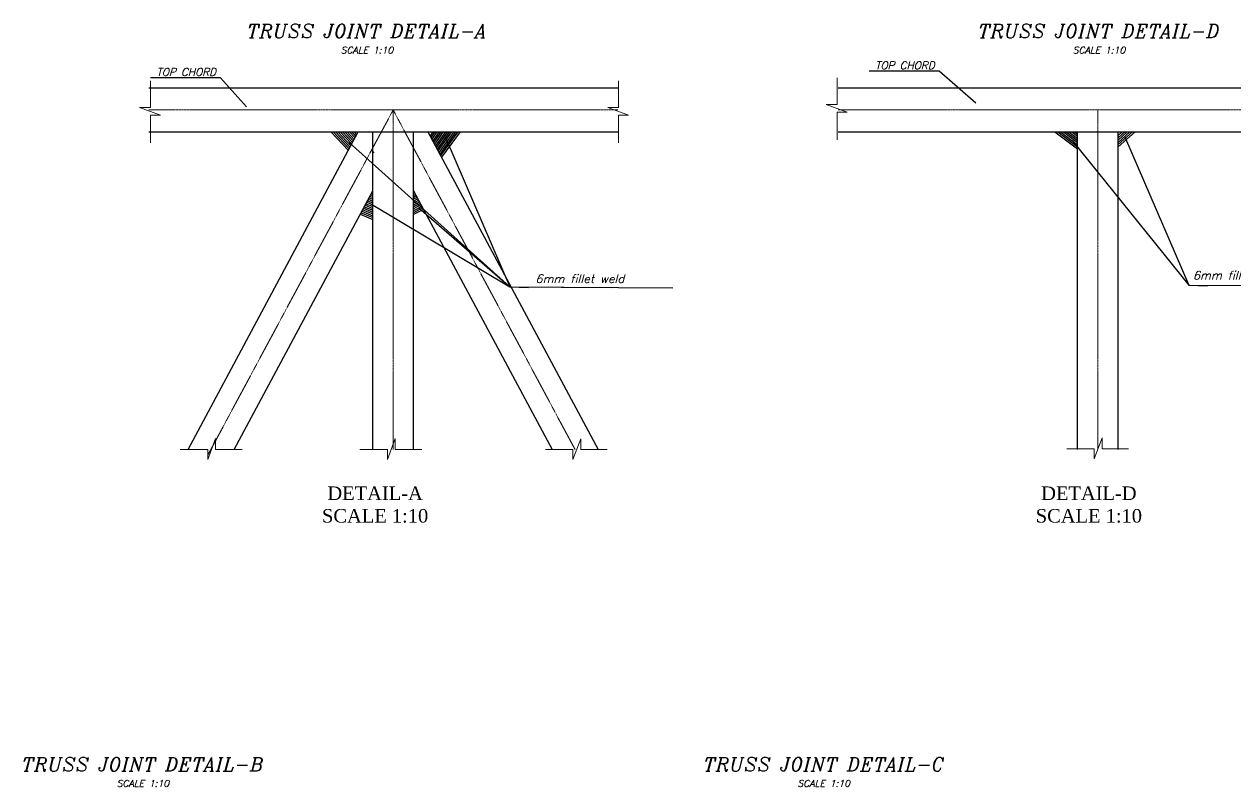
# Model space of a CAD drawing. Extents: x 60675 to 406257, y -6788 to 756297.
# Drawn here: x 388697 to 392270, y 739004 to 741257 of the extents above; entities that cross this region are included whole.
import ezdxf

# ---------------------------------------------------------------- set-up
doc = ezdxf.new("R2010")
doc.units = 0
doc.linetypes.add('CENTER2', pattern=[1.125, 0.75, -0.125, 0.125, -0.125])
doc.linetypes.add('CENTERX2', pattern=[101.6, 63.5, -12.7, 12.7, -12.7])
doc.layers.get('0').update_dxf_attribs({"linetype": 'CONTINUOUS'})
for name, color, linetype, lineweight in [('Axis', 144, 'CENTERX2', 9), ('DIM', 247, 'CONTINUOUS', 20), ('TEXT', 7, 'CONTINUOUS', 25)]:
    doc.layers.add(name, color=color, linetype=linetype, lineweight=lineweight)
doc.layers.add('TRUSS-LAYOUT', color=30, linetype='CONTINUOUS')
doc.styles.add('BOLDTEXT4', font='italic.shx')
doc.styles.add('DIM50', font='romans.shx')
doc.styles.add('TEXT50-2.25', font='romans.shx')
doc.dimstyles.new('DIM 1-5A', dxfattribs={"dimtxt": 11.25, "dimasz": 10, "dimexe": 7.5, "dimexo": 7.5, "dimgap": 2.5, "dimtad": 1, "dimdec": 0, "dimzin": 0, "dimdsep": 46, "dimtxsty": 'DIM50', "dimblk": 'OBLIQUE', "dimcen": 2.5, "dimdle": 7.5, "dimclrd": 9, "dimclre": 9, "dimclrt": 3, "dimazin": 0, "dimtfac": 1, "dimtdec": 0, "dimtix": 1, "dimtofl": 0, "dimtmove": 0, "dimatfit": 3, "dimfxl": 1, "dimtolj": 1, "dimtzin": 0, "dimarcsym": 0})
doc.dimstyles.new('DIM-5', dxfattribs={"dimtxt": 200, "dimasz": 10, "dimexe": 7.5, "dimexo": 7.5, "dimgap": 3, "dimtad": 1, "dimdec": 0, "dimzin": 0, "dimdsep": 46, "dimtxsty": 'TEXT50-2.25', "dimblk1": 'OBLIQUE', "dimblk2": 'OBLIQUE', "dimsah": 1, "dimcen": 2.5, "dimdle": 7.5, "dimclrd": 9, "dimclre": 9, "dimclrt": 3, "dimadec": 0, "dimazin": 0, "dimtfac": 1, "dimtdec": 0, "dimtix": 1, "dimtmove": 0, "dimatfit": 0, "dimfxl": 1, "dimtolj": 1, "dimtzin": 0, "dimlwe": -1, "dimarcsym": 0})

# ---------------------------------------------------------------- blocks, each defined once
blk = doc.blocks.new('_Oblique')
at = {"color": 0, "linetype": 'ByBlock', "lineweight": -2}
blk.add_line((-0.5, -0.5), (0.5, 0.5), dxfattribs=at)

msp = doc.modelspace()

# ---------------------------------------------------------------- linework, layer by layer
at = {"color": 252}
for p, q in [((389581.81794, 741003.88456), (389582.16601, 741003.51729)), ((389602.43511, 740938.51729), (389654.31887, 740883.77085)), ((389609.32378, 740938.51729), (389656.80729, 740888.41389)), ((389616.21246, 740938.51729), (389659.29571, 740893.05693)), ((389623.10114, 740938.51729), (389661.78413, 740897.69997)), ((389629.98981, 740938.51729), (389664.27255, 740902.34301)), ((389636.87849, 740938.51729), (389666.76097, 740906.98605)), ((389643.76717, 740938.51729), (389669.24939, 740911.62909)), ((389650.65584, 740938.51729), (389671.73781, 740916.27213)), ((389657.54452, 740938.51729), (389674.22623, 740920.91517)), ((389664.43319, 740938.51729), (389676.71465, 740925.55821)), ((389671.32187, 740938.51729), (389679.20307, 740930.20125)), ((389903.69076, 740938.51729), (389895.49188, 740927.25635)), ((389909.87562, 740938.51729), (389898.1136, 740922.36247)), ((389916.06049, 740938.51729), (389900.73533, 740917.46859)), ((389922.24535, 740938.51729), (389903.35705, 740912.57471)), ((389928.43022, 740938.51729), (389905.97877, 740907.68083)), ((389934.61508, 740938.51729), (389908.60049, 740902.78695)), ((389940.79995, 740938.51729), (389911.22221, 740897.89307)), ((389946.98481, 740938.51729), (389913.84394, 740892.99919)), ((389953.16968, 740938.51729), (389916.46566, 740888.10531)), ((389959.35454, 740938.51729), (389919.08738, 740883.21142)), ((389965.53941, 740938.51729), (389921.7091, 740878.31754)), ((389971.72427, 740938.51729), (389924.33083, 740873.42366)), ((389977.90914, 740938.51729), (389926.95255, 740868.52978)), ((389984.09401, 740938.51729), (389929.57427, 740863.6359)), ((391741.52726, 740938.51729), (391807.95169, 740888.2963)), ((391749.81789, 740938.51729), (391807.95169, 740894.56453)), ((391758.10853, 740938.51729), (391807.95169, 740900.83277)), ((391766.39916, 740938.51729), (391807.95169, 740907.101)), ((391774.68979, 740938.51729), (391807.95169, 740913.36923)), ((391782.98042, 740938.51729), (391807.95169, 740919.63746)), ((391791.27106, 740938.51729), (391807.95169, 740925.9057)), ((391799.56169, 740938.51729), (391807.95169, 740932.17393)), ((391978.26305, 740938.51729), (391927.95169, 740894.58896)), ((391970.66087, 740938.51729), (391927.95169, 740901.22665)), ((391963.05869, 740938.51729), (391927.95169, 740907.86434)), ((391955.45651, 740938.51729), (391927.95169, 740914.50202)), ((391947.85433, 740938.51729), (391927.95169, 740921.13971)), ((391940.25215, 740938.51729), (391927.95169, 740927.77739)), ((389722.68641, 740884.31871), (389729.78095, 740876.83274)), ((389703.78798, 740722.04063), (389726.57047, 740712.64899)), ((389706.16197, 740726.47017), (389726.57047, 740718.05717)), ((389708.53597, 740730.89971), (389726.57047, 740723.46534)), ((389710.90997, 740735.32925), (389726.57047, 740728.87351)), ((389713.28396, 740739.75879), (389726.57047, 740734.28169)), ((389715.65796, 740744.18833), (389726.57047, 740739.68986)), ((389718.03195, 740748.61787), (389726.57047, 740745.09804)), ((389720.40595, 740753.04741), (389726.57047, 740750.50621)), ((389852.2079, 740753.93504), (389846.57047, 740750.94699)), ((389854.56903, 740749.5276), (389846.57047, 740745.28806)), ((389856.93016, 740745.12015), (389846.57047, 740739.62913)), ((389856.93016, 740745.12015), (389846.57047, 740739.62913)), ((389859.29129, 740740.71271), (389846.57047, 740733.9702)), ((389861.65242, 740736.30527), (389846.57047, 740728.31127)), ((389864.01355, 740731.89782), (389846.57047, 740722.65233)), ((389866.37468, 740727.49038), (389846.57047, 740716.9934)), ((389868.73581, 740723.08294), (389846.57047, 740711.33447)), ((389871.09694, 740718.6755), (389846.57047, 740705.67554)), ((389689.544, 740695.46338), (389726.57047, 740680.19995)), ((389691.91799, 740699.89292), (389726.57047, 740685.60812)), ((389694.29199, 740704.32246), (389726.57047, 740691.0163)), ((389696.66599, 740708.75201), (389726.57047, 740696.42447)), ((389699.03998, 740713.18155), (389726.57047, 740701.83264)), ((389701.41398, 740717.61109), (389726.57047, 740707.24082)), ((389873.45807, 740714.26805), (389846.57047, 740700.01661)), ((389875.8192, 740709.86061), (389846.57047, 740694.35768))]:
    msp.add_line(p, q, dxfattribs=at)
at = {"layer": 'Axis', "linetype": 'CENTER2'}
for p, q in [((389064.37359, 741003.51729), (390450.29007, 741003.51729)), ((389239.0939, 739983.65351), (389786.57047, 741003.51729)), ((389786.57047, 741003.51729), (390323.92599, 740000.45364)), ((389786.57047, 740000.45364), (389786.57047, 741003.51729)), ((391100.96561, 741003.51729), (392615.57389, 741003.51729)), ((391867.95169, 740000.45364), (391867.95169, 741003.51729)), ((389752.52942, 740940.00153), (389753.32455, 740938.51729)), ((389819.80787, 740938.51729), (389820.60005, 740939.99539)), ((389786.55901, 740876.47963), (389786.57047, 740876.50101)), ((389786.55901, 740876.47963), (389786.57047, 740876.45825))]:
    msp.add_line(p, q, dxfattribs=at)
at = {"layer": 'DIM', "color": 7}
for points in [[(389069.75599, 741089.81056), (389069.75599, 741011.22735), (389037.51391, 741011.22735), (389099.08354, 740988.39895), (389069.75599, 740988.39895), (389069.75599, 740906.84986)], [(390452.5855, 741089.81056), (390452.5855, 741011.22735), (390420.34343, 741011.22735), (390481.91305, 740988.39895), (390452.5855, 740988.39895), (390452.5855, 740906.84986)], [(391098.11338, 741098.73204), (391098.11338, 741020.14883), (391065.8713, 741020.14883), (391127.44093, 740997.32042), (391098.11338, 740997.32042), (391098.11338, 740915.77133)], [(389340.50552, 740000.63748), (389261.92231, 740000.63748), (389261.92231, 740032.87956), (389239.0939, 739971.30993), (389239.0939, 740000.63748), (389157.54481, 740000.63748)], [(389871.34621, 740000.63748), (389792.763, 740000.63748), (389792.763, 740032.87956), (389769.93459, 739971.30993), (389769.93459, 740000.63748), (389688.38551, 740000.63748)], [(390419.30305, 740000.00145), (390340.71984, 740000.00145), (390340.71984, 740032.24353), (390317.89143, 739970.6739), (390317.89143, 740000.00145), (390236.34235, 740000.00145)], [(391959.31942, 740002.2486), (391880.73621, 740002.2486), (391880.73621, 740034.49068), (391857.90781, 739972.92105), (391857.90781, 740002.2486), (391776.35872, 740002.2486)]]:
    msp.add_lwpolyline(points, dxfattribs=at)
at = {"layer": 'TRUSS-LAYOUT'}
for p, q in [((389064.37359, 741068.51729), (390450.29007, 741068.51729)), ((391100.96561, 741068.51729), (392615.57389, 741068.51729)), ((389064.37359, 740938.51729), (390450.29007, 740938.51729)), ((389180.90816, 740000.45364), (389683.66003, 740938.51729)), ((389726.57047, 740000.45364), (389726.57047, 740938.51729)), ((389846.57047, 740000.45364), (389846.57047, 740938.51729)), ((389889.45924, 740938.51729), (390391.99334, 740000.45364)), ((391100.96561, 740938.51729), (392615.57389, 740938.51729)), ((391807.95169, 740000.45364), (391807.95169, 740938.51729)), ((391927.95169, 740000.45364), (391927.95169, 740938.51729)), ((389317.05601, 740000.45364), (389726.57047, 740764.54952)), ((389846.57047, 740764.45825), (390255.85865, 740000.45364))]:
    msp.add_line(p, q, dxfattribs=at)

# ---------------------------------------------------------------- texts
at = {"layer": 'TEXT', "style": 'BOLDTEXT4'}
for s, insert, char_height, attachment_point in [('TRUSS JOINT DETAIL-A\\P{\\H0.5x;SCALE 1:10}', (389709.12781, 741256.94335), 40, 2), ('TRUSS JOINT DETAIL-D\\P{\\H0.5x;SCALE 1:10}', (391871.65492, 741256.94335), 40, 2), ('TOP CHORD ', (389175.50835, 741104.31688), 22.5, 8), ('TOP CHORD ', (391298.39621, 741123.94048), 22.5, 8), ('{\\fTimes New Roman|b0|i0|c0|p18;DETAIL-A\\PSCALE 1:10}', (389733.31772, 739891.2349), 40, 2), ('{\\fTimes New Roman|b0|i0|c0|p18;DETAIL-D\\PSCALE 1:10}', (391841.90072, 739891.2349), 40, 2), ('TRUSS JOINT DETAIL-B\\P{\\H0.5x;SCALE 1:10}', (389047.22346, 739090.6112), 40, 2), ('TRUSS JOINT DETAIL-C\\P{\\H0.5x;SCALE 1:10}', (391058.56569, 739090.6112), 40, 2)]:
    msp.add_mtext(s, dxfattribs=dict(at, insert=insert, char_height=char_height, attachment_point=attachment_point))
at = {"layer": 'TEXT', "linetype": 'Continuous', "char_height": 25, "attachment_point": 1, "style": 'BOLDTEXT4'}
for insert in [(390206.83938, 740517.36931), (392148.83543, 740527.40469)]:
    msp.add_mtext('6mm fillet weld', dxfattribs=dict(at, insert=insert))

# ---------------------------------------------------------------- leaders
for points in [[(391507.67536, 741023.86996), (391399.13351, 741118.17306), (391192.65964, 741118.17306)], [(389353.59305, 741012.98693), (389276.24565, 741098.54946), (389069.77179, 741098.54946)]]:
    msp.add_leader(points, dimstyle='DIM-5', override={"dimtad": 0})
at = {"layer": 'DIM'}
for points in [[(389656.80729, 740907.84093), (390131.14665, 740481.44718), (390186.38996, 740479.15371)], [(389941.03105, 740921.84521), (390131.14665, 740481.44718), (390613.03526, 740477.81865)], [(391792.01198, 740912.88418), (392136.85264, 740486.14856), (392192.09595, 740483.85509)], [(391946.73704, 740926.54659), (392136.85264, 740486.14856), (392441.43737, 740483.85509)], [(389722.81951, 740724.94875), (390131.14665, 740481.44718), (390435.73138, 740479.15371)], [(389862.7816, 740714.26805), (390131.14665, 740481.44718), (390435.73138, 740479.15371)]]:
    msp.add_leader(points, dimstyle='DIM 1-5A', override={"dimgap": 50, "dimtad": 0}, dxfattribs=at)

doc.saveas('drawing.dxf')
